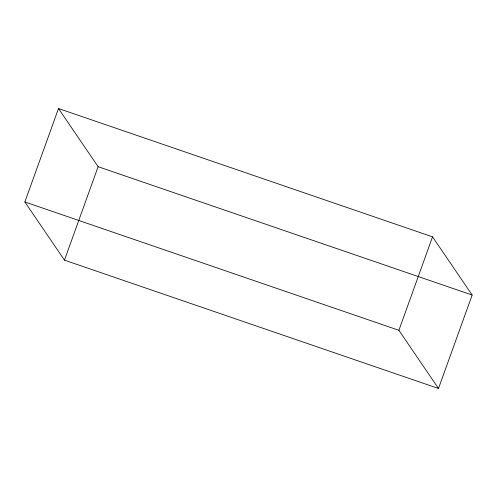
<?xml version="1.0" encoding="UTF-8"?>
<svg xmlns="http://www.w3.org/2000/svg" width="497" height="497" viewBox="0 0 497 497"><rect width="100%" height="100%" fill="white"/><g stroke="black" fill="none" stroke-linecap="round" stroke-linejoin="round"><path stroke-width="0.75" d="M24.85 201.962L58.497 108.514L432.539 236.845L472.15 295.038L438.503 388.486L64.461 260.155L24.85 201.962L398.892 330.3L438.503 388.486M64.461 260.155L98.108 166.7L58.497 108.514M398.892 330.3L432.539 236.845M98.108 166.7L472.15 295.038"/></g></svg>
